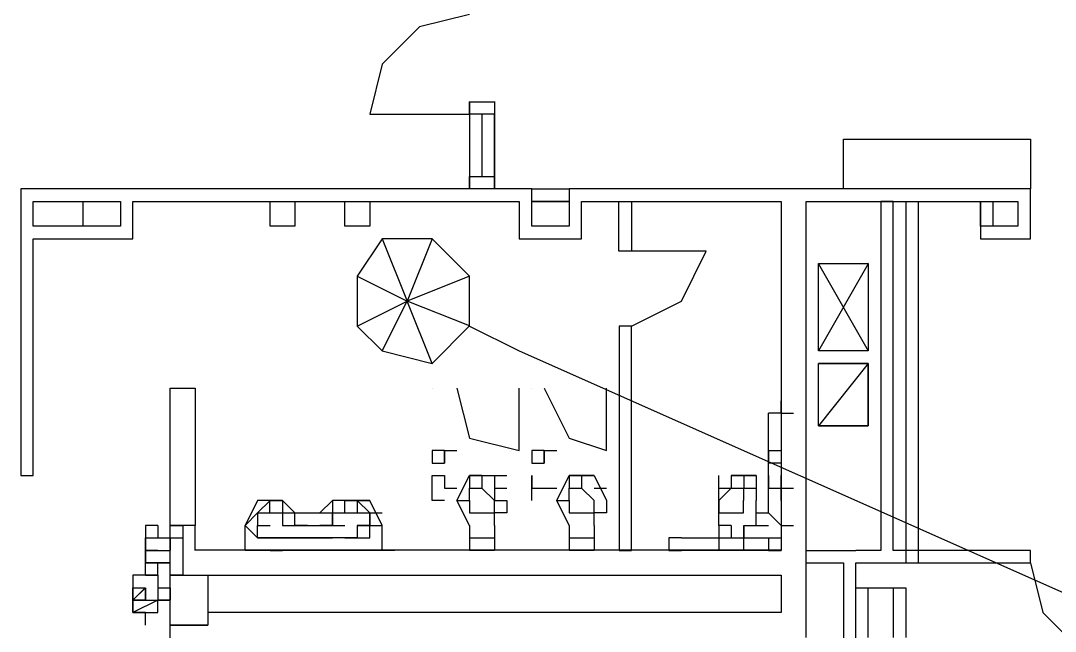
# Model space of a CAD drawing. Extents: x 0 to 66.8, y 0 to 60.3.
# Drawn here: x 26 to 31.27, y 39.78 to 42.89 of the extents above; entities that cross this region are included whole.
import ezdxf

# ---------------------------------------------------------------- set-up
doc = ezdxf.new("R2010")
doc.units = 0

msp = doc.modelspace()

# ---------------------------------------------------------------- linework, layer by layer
at = {"layer": 'Layer 1'}
for p, q in [((28.289426, 42.926157), (28.035426, 42.862657)), ((28.035426, 42.862657), (27.844927, 42.672157)), ((27.844927, 42.672157), (27.781427, 42.418158)), ((28.289426, 42.418158), (28.289426, 42.481658)), ((28.289426, 42.481658), (28.416426, 42.481658)), ((28.289558, 42.481737), (28.289558, 42.036973)), ((28.416426, 42.481658), (28.416426, 42.418158)), ((28.416558, 42.481737), (28.416558, 42.036973)), ((27.781427, 42.418158), (28.289426, 42.418158)), ((28.416426, 42.418158), (28.289426, 42.418158)), ((28.416558, 42.418078), (28.289558, 42.418078)), ((28.289558, 42.418078), (28.289558, 42.037079)), ((28.353005, 42.418184), (28.353005, 42.100685)), ((28.416558, 42.037079), (28.416558, 42.418078)), ((30.194477, 42.037079), (30.194477, 42.291079)), ((30.194477, 42.291079), (31.146975, 42.291079)), ((31.146975, 42.291079), (31.146975, 42.037079)), ((28.28932, 42.100605), (28.41632, 42.100605)), ((28.28932, 42.037105), (28.28932, 42.100605)), ((28.41632, 42.100605), (28.41632, 42.037105)), ((26.575193, 42.037158), (26.003429, 42.037158)), ((26.003535, 42.037079), (26.003535, 41.783079)), ((28.289426, 42.037079), (26.575193, 42.037079)), ((28.41632, 42.037105), (28.28932, 42.037105)), ((28.606926, 42.037079), (28.416426, 42.037079)), ((28.607058, 41.846659), (28.607058, 42.037158)), ((28.607084, 42.037105), (28.797584, 42.037105)), ((28.607084, 41.97387), (28.607084, 42.037105)), ((28.797425, 42.037158), (28.797425, 41.846659)), ((29.876977, 42.037), (28.797478, 42.037)), ((28.797584, 42.037105), (28.797584, 41.97387)), ((30.892896, 42.037079), (29.876898, 42.037079)), ((31.146896, 42.037), (30.892896, 42.037)), ((31.146896, 41.783), (31.146896, 42.037)), ((26.06677, 41.846579), (26.06677, 41.973844)), ((26.066929, 41.973658), (26.511428, 41.973658)), ((26.321087, 41.973605), (26.511587, 41.973605)), ((26.321087, 41.846606), (26.321087, 41.973605)), ((26.511428, 41.973658), (26.511428, 41.846659)), ((26.511587, 41.973605), (26.511587, 41.846606)), ((26.57506, 41.783079), (26.57506, 41.973844)), ((26.57506, 41.973844), (28.289294, 41.973844)), ((27.27348, 41.846659), (27.27348, 41.973658)), ((27.27348, 41.973658), (27.400215, 41.973658)), ((27.400348, 41.973764), (27.400348, 41.846764)), ((27.654321, 41.846659), (27.654321, 41.973658)), ((27.654321, 41.973658), (27.781321, 41.973658)), ((27.781453, 41.973764), (27.781453, 41.846764)), ((28.289426, 41.973844), (28.543426, 41.973844)), ((28.543558, 41.973658), (28.543558, 41.783159)), ((28.797584, 41.97387), (28.607084, 41.97387)), ((28.607084, 41.973605), (28.797584, 41.973605)), ((28.607084, 41.846606), (28.607084, 41.973605)), ((28.797584, 41.973605), (28.797584, 41.846606)), ((28.860925, 41.783159), (28.860925, 41.973658)), ((28.860978, 41.973764), (29.876977, 41.973764)), ((29.051319, 41.97387), (29.114819, 41.97387)), ((29.051319, 41.71987), (29.051319, 41.97387)), ((29.114819, 41.97387), (29.114819, 41.71987)), ((29.877056, 41.973817), (29.877056, 40.195555)), ((30.004056, 40.195555), (30.004056, 41.973817)), ((30.004056, 41.973764), (30.89279, 41.973764)), ((30.448476, 41.973764), (30.384976, 41.973764)), ((30.384976, 41.973764), (30.384976, 40.195502)), ((30.448476, 40.195581), (30.448476, 41.973844)), ((30.512108, 41.973764), (30.512108, 40.132267)), ((30.575344, 41.973764), (30.575344, 40.132267)), ((30.892896, 41.973764), (31.083661, 41.973764)), ((30.892896, 41.846659), (30.892896, 41.973658)), ((30.892896, 41.973658), (30.892896, 41.783159)), ((30.956581, 41.973605), (31.083581, 41.973605)), ((30.956581, 41.846606), (30.956581, 41.973605)), ((31.083581, 41.973605), (31.083581, 41.846606)), ((31.083661, 41.973764), (31.083661, 41.846764)), ((26.511428, 41.846659), (26.066929, 41.846659)), ((26.511587, 41.846606), (26.321087, 41.846606)), ((27.400348, 41.846659), (27.273613, 41.846659)), ((27.781453, 41.846659), (27.654453, 41.846659)), ((28.797425, 41.846659), (28.606926, 41.846659)), ((28.797584, 41.846606), (28.607084, 41.846606)), ((31.083661, 41.846764), (30.892896, 41.846764)), ((31.083581, 41.846606), (30.956581, 41.846606)), ((26.003535, 41.783079), (26.003535, 40.576581)), ((26.06677, 40.576713), (26.06677, 41.783212)), ((26.066929, 41.783159), (26.575193, 41.783159)), ((27.845006, 41.783079), (27.718006, 41.592579)), ((28.099006, 41.783079), (27.845006, 41.783079)), ((27.845006, 41.783079), (27.972006, 41.465844)), ((28.098926, 41.783159), (27.971926, 41.465924)), ((28.289426, 41.592659), (28.098926, 41.783159)), ((28.543426, 41.783159), (28.860925, 41.783159)), ((30.892896, 41.783), (31.146896, 41.783)), ((29.114819, 41.71987), (29.051319, 41.71987)), ((29.495951, 41.719659), (29.114951, 41.719659)), ((29.368951, 41.465659), (29.495951, 41.719659)), ((30.067318, 41.65637), (30.321318, 41.65637)), ((30.067318, 41.211606), (30.067318, 41.65637)), ((30.067318, 41.211606), (30.067318, 41.65637)), ((30.067318, 41.65637), (30.321318, 41.65637)), ((30.321318, 41.65637), (30.067318, 41.656106)), ((30.067318, 41.656106), (30.321318, 41.211606)), ((30.321344, 41.656212), (30.067344, 41.211448)), ((30.321371, 41.656212), (30.067371, 41.211448)), ((30.067371, 41.656212), (30.321371, 41.211448)), ((30.321318, 41.65637), (30.321318, 41.211606)), ((27.7179, 41.592659), (27.7179, 41.338659)), ((27.718006, 41.592579), (27.971741, 41.465844)), ((28.289426, 41.592659), (27.971926, 41.465659)), ((28.289426, 41.338659), (28.289426, 41.592659)), ((27.7179, 41.338659), (27.9719, 41.465924)), ((27.8449, 41.211659), (27.9719, 41.465659)), ((28.099006, 41.148318), (27.971741, 41.465818)), ((28.289505, 41.338739), (27.972006, 41.465738)), ((29.114951, 41.338659), (29.368951, 41.465659)), ((27.7179, 41.338659), (27.8449, 41.211659)), ((28.099006, 41.148239), (28.289505, 41.338739)), ((28.289426, 41.338659), (28.543426, 41.211659)), ((29.114951, 41.338659), (29.051452, 41.338659)), ((29.051452, 41.338659), (29.051452, 41.02116)), ((29.114951, 41.021107), (29.114951, 41.338606)), ((27.845006, 41.211553), (28.099006, 41.148318)), ((28.543426, 41.211659), (31.972421, 39.687661)), ((30.321318, 41.211606), (30.067318, 41.211606)), ((30.321318, 41.211606), (30.067318, 41.211606)), ((30.321318, 41.211606), (30.321318, 41.211606)), ((30.067318, 41.148106), (30.321318, 41.148371)), ((30.321318, 41.148371), (30.067318, 40.830607)), ((30.067318, 41.148106), (30.321318, 41.148106)), ((30.067318, 40.830607), (30.067318, 41.148106)), ((30.321318, 41.148106), (30.067318, 41.148106)), ((30.321371, 41.148212), (30.067371, 40.830713)), ((30.321318, 41.148106), (30.321318, 40.830607)), ((30.321318, 40.830607), (30.321318, 41.148106)), ((26.765587, 41.021107), (26.892322, 41.021107)), ((26.765587, 40.322608), (26.765587, 41.021107)), ((26.892322, 41.021107), (26.892322, 40.322608)), ((28.099006, 41.021107), (28.099006, 41.021107)), ((28.099006, 41.021107), (28.099006, 41.021107)), ((28.225873, 41.021107), (28.225873, 41.021107)), ((28.225873, 41.021107), (28.225873, 41.021107)), ((28.225873, 41.021107), (28.289373, 40.767107)), ((28.543373, 40.703607), (28.543373, 41.021107)), ((28.606979, 41.021107), (28.606979, 41.021107)), ((28.606979, 41.021107), (28.606979, 41.021107)), ((28.606979, 41.021107), (28.606979, 41.021107)), ((28.606979, 41.021107), (28.606979, 41.021107)), ((28.670558, 41.021107), (28.670558, 41.021107)), ((28.670558, 41.021107), (28.670558, 41.021107)), ((28.670558, 41.021107), (28.797293, 40.767107)), ((28.987793, 40.703607), (28.987793, 41.021107)), ((29.051399, 41.021107), (29.051399, 41.021107)), ((29.051399, 41.021107), (29.051399, 41.021107)), ((29.051399, 41.021107), (29.051399, 40.195608)), ((29.114899, 40.195608), (29.114899, 41.021107)), ((29.876924, 40.957554), (29.876924, 40.322819)), ((29.876924, 40.894239), (29.876924, 40.957474)), ((29.876924, 40.894239), (29.813424, 40.894239)), ((29.813424, 40.386213), (29.813424, 40.894213)), ((29.876924, 40.894239), (29.940424, 40.894239)), ((30.321318, 40.830607), (30.067318, 40.830607)), ((30.067318, 40.830607), (30.321318, 40.830607)), ((30.067318, 40.830607), (30.067318, 40.830607)), ((28.289373, 40.767107), (28.543373, 40.703607)), ((28.797293, 40.767107), (28.987793, 40.703607)), ((28.099006, 40.703554), (28.099006, 40.640319)), ((28.162558, 40.703554), (28.099059, 40.703554)), ((28.162558, 40.703554), (28.162558, 40.640319)), ((28.162558, 40.640319), (28.162558, 40.703554)), ((28.162558, 40.703554), (28.225794, 40.703554)), ((28.606979, 40.703554), (28.606979, 40.640319)), ((28.670558, 40.703554), (28.607058, 40.703554)), ((28.670558, 40.703554), (28.670558, 40.640319)), ((28.670558, 40.640319), (28.670558, 40.703554)), ((28.670558, 40.703554), (28.733793, 40.703554)), ((29.813371, 40.703554), (29.813371, 40.640319)), ((29.813371, 40.640319), (29.813371, 40.703554)), ((29.813371, 40.703554), (29.876871, 40.703554)), ((29.813371, 40.703554), (29.876871, 40.703554)), ((29.876924, 40.703554), (29.876924, 40.640319)), ((28.099006, 40.640266), (28.162506, 40.640266)), ((28.606979, 40.640266), (28.670478, 40.640266)), ((29.876924, 40.640266), (29.813424, 40.640266)), ((26.003535, 40.576713), (26.06677, 40.576713)), ((28.099059, 40.449581), (28.099059, 40.576581)), ((28.099059, 40.576581), (28.162558, 40.576581)), ((28.162558, 40.576581), (28.162558, 40.513081)), ((28.225873, 40.449581), (28.289373, 40.576581)), ((28.225873, 40.449581), (28.289373, 40.576581)), ((28.289426, 40.576713), (28.289426, 40.513213)), ((28.289426, 40.576713), (28.289426, 40.513213)), ((28.289426, 40.576581), (28.352926, 40.576581)), ((28.289426, 40.576581), (28.352926, 40.576581)), ((28.353005, 40.576713), (28.289505, 40.576713)), ((28.353005, 40.576713), (28.289505, 40.576713)), ((28.353005, 40.576713), (28.289505, 40.576713)), ((28.353005, 40.576713), (28.289505, 40.576713)), ((28.352926, 40.576581), (28.416426, 40.576581)), ((28.352926, 40.576581), (28.416426, 40.576581)), ((28.353005, 40.576713), (28.353005, 40.513213)), ((28.353005, 40.576713), (28.416505, 40.576713)), ((28.353005, 40.576713), (28.416505, 40.576713)), ((28.353005, 40.576713), (28.353005, 40.513213)), ((28.353005, 40.576713), (28.416505, 40.576713)), ((28.353005, 40.576713), (28.416505, 40.576713)), ((28.353058, 40.576634), (28.416558, 40.576634)), ((28.353058, 40.576634), (28.416558, 40.576634)), ((28.416558, 40.576713), (28.479793, 40.576713)), ((28.416558, 40.576713), (28.416558, 40.449713)), ((28.416558, 40.576713), (28.479793, 40.576713)), ((28.416558, 40.576713), (28.416558, 40.449713)), ((28.606979, 40.449581), (28.606979, 40.576581)), ((28.606979, 40.576581), (28.606979, 40.513081)), ((28.733846, 40.449581), (28.797346, 40.576581)), ((28.733846, 40.449581), (28.797346, 40.576581)), ((28.797425, 40.576713), (28.797425, 40.513213)), ((28.797425, 40.576713), (28.797425, 40.513213)), ((28.797425, 40.576581), (28.860925, 40.576581)), ((28.797425, 40.576581), (28.860925, 40.576581)), ((28.860978, 40.576713), (28.797478, 40.576713)), ((28.860978, 40.576713), (28.797478, 40.576713)), ((28.860978, 40.576713), (28.797478, 40.576713)), ((28.860978, 40.576713), (28.797478, 40.576713)), ((28.860925, 40.576581), (28.924425, 40.576581)), ((28.860925, 40.576581), (28.924425, 40.576581)), ((28.860978, 40.576713), (28.860978, 40.513213)), ((28.860978, 40.576713), (28.924478, 40.576713)), ((28.860978, 40.576713), (28.860978, 40.513213)), ((28.860978, 40.576713), (28.924478, 40.576713)), ((28.924531, 40.576713), (28.861031, 40.576713)), ((28.924531, 40.576713), (28.861031, 40.576713)), ((28.861031, 40.576634), (28.924531, 40.576634)), ((28.861031, 40.576634), (28.924531, 40.576634)), ((28.924531, 40.576713), (28.987766, 40.449713)), ((28.924531, 40.576713), (28.987766, 40.449713)), ((29.559372, 40.449581), (29.559372, 40.576581)), ((29.559372, 40.449581), (29.559372, 40.576581)), ((29.622871, 40.576581), (29.686371, 40.576581)), ((29.622871, 40.576581), (29.686371, 40.576581)), ((29.622871, 40.576581), (29.686371, 40.576581)), ((29.622871, 40.576581), (29.686371, 40.576581)), ((29.622951, 40.576713), (29.686451, 40.576713)), ((29.622951, 40.576713), (29.622951, 40.513213)), ((29.622951, 40.576713), (29.686451, 40.576713)), ((29.622951, 40.576713), (29.622951, 40.513213)), ((29.686504, 40.576713), (29.623004, 40.576713)), ((29.686504, 40.576713), (29.623004, 40.576713)), ((29.686504, 40.576713), (29.623004, 40.576713)), ((29.686504, 40.576713), (29.623004, 40.576713)), ((29.686371, 40.576581), (29.750136, 40.576581)), ((29.686371, 40.576581), (29.750136, 40.576581)), ((29.686504, 40.576713), (29.750004, 40.576713)), ((29.686504, 40.576713), (29.686504, 40.513213)), ((29.686504, 40.576713), (29.750004, 40.576713)), ((29.686504, 40.576713), (29.750004, 40.576713)), ((29.686504, 40.576713), (29.750004, 40.576713)), ((29.686504, 40.576713), (29.686504, 40.513213)), ((29.686504, 40.576713), (29.750004, 40.576713)), ((29.686504, 40.576713), (29.750004, 40.576713)), ((29.686504, 40.576634), (29.750004, 40.576634)), ((29.686504, 40.576634), (29.750004, 40.576634)), ((29.750056, 40.576713), (29.686557, 40.576713)), ((29.750056, 40.576713), (29.686557, 40.576713)), ((29.750056, 40.576713), (29.750056, 40.449713)), ((29.750056, 40.576713), (29.750056, 40.449713)), ((29.813371, 40.576713), (29.813371, 40.513213)), ((29.876924, 40.449581), (29.876924, 40.576581)), ((28.162558, 40.513134), (28.225794, 40.513134)), ((28.289426, 40.513134), (28.352926, 40.513134)), ((28.289426, 40.513134), (28.352926, 40.513134)), ((28.289426, 40.513081), (28.352926, 40.513081)), ((28.289426, 40.449581), (28.289426, 40.513081)), ((28.289426, 40.513081), (28.352926, 40.513081)), ((28.289426, 40.449581), (28.289426, 40.513081)), ((28.416558, 40.449634), (28.353058, 40.513134)), ((28.416558, 40.449634), (28.353058, 40.513134)), ((28.416558, 40.513134), (28.479793, 40.513134)), ((28.416558, 40.513134), (28.479793, 40.513134)), ((28.606979, 40.513134), (28.670478, 40.513134)), ((28.670558, 40.513134), (28.733793, 40.513134)), ((28.797425, 40.513134), (28.860925, 40.513134)), ((28.797425, 40.513134), (28.860925, 40.513134)), ((28.797425, 40.513081), (28.860925, 40.513081)), ((28.797425, 40.449581), (28.797425, 40.513081)), ((28.797425, 40.513081), (28.860925, 40.513081)), ((28.797425, 40.449581), (28.797425, 40.513081)), ((28.924531, 40.449634), (28.861031, 40.513134)), ((28.924531, 40.449634), (28.861031, 40.513134)), ((28.924531, 40.513134), (28.987766, 40.513134)), ((28.924531, 40.513134), (28.987766, 40.513134)), ((29.559372, 40.513081), (29.622871, 40.513081)), ((29.559372, 40.513081), (29.622871, 40.513081)), ((29.622951, 40.513134), (29.559451, 40.449634)), ((29.622951, 40.513134), (29.559451, 40.449634)), ((29.622951, 40.513134), (29.686451, 40.513134)), ((29.622951, 40.513134), (29.686451, 40.513134)), ((29.686504, 40.449634), (29.686504, 40.513134)), ((29.686504, 40.513134), (29.750004, 40.513134)), ((29.686504, 40.449634), (29.686504, 40.513134)), ((29.686504, 40.513134), (29.750004, 40.513134)), ((29.813371, 40.513134), (29.876871, 40.513134)), ((29.876924, 40.513134), (29.940424, 40.513134)), ((27.209848, 40.449502), (27.146348, 40.322766)), ((27.337112, 40.449502), (27.209848, 40.449502)), ((27.273613, 40.449502), (27.209848, 40.386266)), ((27.273401, 40.44966), (27.337165, 40.44966)), ((27.273401, 40.44966), (27.337165, 40.44966)), ((27.273401, 40.44966), (27.337165, 40.44966)), ((27.273401, 40.38616), (27.273401, 40.44966)), ((27.273401, 40.44966), (27.337165, 40.44966)), ((27.27348, 40.44966), (27.33698, 40.44966)), ((27.337112, 40.449502), (27.273613, 40.449502)), ((27.400348, 40.386266), (27.337112, 40.449502)), ((27.400348, 40.386266), (27.337112, 40.449502)), ((27.337112, 40.449449), (27.337112, 40.386213)), ((27.591006, 40.449449), (27.527506, 40.386213)), ((27.781506, 40.449449), (27.591006, 40.449449)), ((27.717821, 40.44966), (27.591086, 40.44966)), ((27.591086, 40.44966), (27.591086, 40.38616)), ((27.654347, 40.386213), (27.654347, 40.449449)), ((27.6544, 40.44966), (27.7179, 40.44966)), ((27.6544, 40.44966), (27.7179, 40.44966)), ((27.6544, 40.44966), (27.7179, 40.44966)), ((27.781321, 40.38616), (27.717821, 40.44966)), ((27.7179, 40.44966), (27.7179, 40.38616)), ((27.7179, 40.44966), (27.7814, 40.44966)), ((27.71798, 40.44966), (27.78148, 40.44966)), ((27.845006, 40.322713), (27.781506, 40.449449)), ((28.162558, 40.449581), (28.099059, 40.449581)), ((28.225873, 40.449581), (28.289373, 40.449581)), ((28.225873, 40.449581), (28.289373, 40.449581)), ((28.289426, 40.322713), (28.225926, 40.449449)), ((28.289426, 40.322713), (28.225926, 40.449449)), ((28.289426, 40.449581), (28.289426, 40.386346)), ((28.289426, 40.449581), (28.289426, 40.386346)), ((28.416426, 40.386266), (28.416426, 40.449502)), ((28.416426, 40.386266), (28.416426, 40.449502)), ((28.416558, 40.449713), (28.479793, 40.449713)), ((28.416558, 40.449713), (28.479793, 40.449713)), ((28.479873, 40.449581), (28.479873, 40.386346)), ((28.479873, 40.449581), (28.479873, 40.386346)), ((28.733846, 40.449581), (28.797346, 40.449581)), ((28.733846, 40.449581), (28.797346, 40.449581)), ((28.797425, 40.322713), (28.733925, 40.449449)), ((28.797425, 40.322713), (28.733925, 40.449449)), ((28.797425, 40.449581), (28.797425, 40.386346)), ((28.797425, 40.449581), (28.797425, 40.386346)), ((28.924425, 40.386266), (28.924425, 40.449502)), ((28.924425, 40.386266), (28.924425, 40.449502)), ((28.987846, 40.449581), (28.987846, 40.386346)), ((28.987846, 40.449581), (28.987846, 40.386346)), ((29.559372, 40.449581), (29.559372, 40.386346)), ((29.559372, 40.449581), (29.559372, 40.386346)), ((29.559372, 40.322713), (29.559372, 40.449449)), ((29.559372, 40.322713), (29.559372, 40.449449)), ((29.686371, 40.386266), (29.686371, 40.449502)), ((29.686371, 40.386266), (29.686371, 40.449502)), ((29.750056, 40.322713), (29.750056, 40.449449)), ((29.750056, 40.322713), (29.750056, 40.449449)), ((27.209848, 40.386266), (27.146348, 40.322766)), ((27.209848, 40.386213), (27.273613, 40.386213)), ((27.209901, 40.38616), (27.273401, 40.38616)), ((27.209901, 40.38616), (27.273401, 40.38616)), ((27.209901, 40.38616), (27.273401, 40.38616)), ((27.209901, 40.38616), (27.273401, 40.38616)), ((27.209927, 40.386266), (27.209927, 40.322766)), ((27.20998, 40.38616), (27.27348, 40.38616)), ((27.20998, 40.38616), (27.27348, 40.38616)), ((27.273401, 40.38616), (27.337165, 40.38616)), ((27.273613, 40.386213), (27.337112, 40.386213)), ((27.33698, 40.38616), (27.400215, 40.38616)), ((27.337112, 40.386213), (27.400348, 40.386213)), ((27.337165, 40.38616), (27.400401, 40.38616)), ((27.337165, 40.38616), (27.400401, 40.38616)), ((27.337165, 40.38616), (27.400401, 40.38616)), ((27.337165, 40.38616), (27.400401, 40.38616)), ((27.337165, 40.38616), (27.337165, 40.32266)), ((27.337165, 40.38616), (27.400401, 40.38616)), ((27.337165, 40.38616), (27.400401, 40.38616)), ((27.337165, 40.38616), (27.400401, 40.38616)), ((27.400215, 40.38616), (27.46398, 40.38616)), ((27.400348, 40.386213), (27.463848, 40.386213)), ((27.400348, 40.386213), (27.463848, 40.386213)), ((27.400401, 40.32266), (27.400401, 40.38616)), ((27.400401, 40.38616), (27.463901, 40.38616)), ((27.400401, 40.38616), (27.463901, 40.38616)), ((27.400401, 40.38616), (27.463901, 40.38616)), ((27.400401, 40.38616), (27.463901, 40.38616)), ((27.400401, 40.38616), (27.463901, 40.38616)), ((27.400401, 40.38616), (27.527401, 40.38616)), ((27.527348, 40.386213), (27.591112, 40.386213)), ((27.527401, 40.38616), (27.591165, 40.38616)), ((27.527401, 40.38616), (27.591165, 40.38616)), ((27.527401, 40.38616), (27.591165, 40.38616)), ((27.5909, 40.38616), (27.6544, 40.38616)), ((27.591112, 40.386213), (27.654347, 40.386213)), ((27.591112, 40.386213), (27.591112, 40.322713)), ((27.591112, 40.386213), (27.654347, 40.386213)), ((27.591165, 40.38616), (27.6544, 40.38616)), ((27.591165, 40.38616), (27.6544, 40.38616)), ((27.591165, 40.38616), (27.6544, 40.38616)), ((27.591165, 40.32266), (27.591165, 40.38616)), ((27.591165, 40.38616), (27.6544, 40.38616)), ((27.591165, 40.38616), (27.6544, 40.38616)), ((27.591165, 40.38616), (27.6544, 40.38616)), ((27.654215, 40.38616), (27.71798, 40.38616)), ((27.6544, 40.38616), (27.7179, 40.38616)), ((27.6544, 40.38616), (27.7179, 40.38616)), ((27.6544, 40.38616), (27.7179, 40.38616)), ((27.717847, 40.386213), (27.781347, 40.386213)), ((27.7179, 40.38616), (27.7814, 40.38616)), ((27.7179, 40.38616), (27.7814, 40.38616)), ((27.7179, 40.38616), (27.7814, 40.38616)), ((27.7179, 40.38616), (27.7814, 40.38616)), ((27.71798, 40.38616), (27.78148, 40.38616)), ((27.781321, 40.259161), (27.781321, 40.38616)), ((27.781347, 40.386213), (27.845112, 40.386213)), ((27.7814, 40.38616), (27.8449, 40.38616)), ((27.7814, 40.38616), (27.8449, 40.38616)), ((27.7814, 40.38616), (27.7814, 40.32266)), ((27.7814, 40.38616), (27.8449, 40.38616)), ((28.289426, 40.386266), (28.416426, 40.386266)), ((28.289426, 40.386266), (28.416426, 40.386266)), ((28.416558, 40.322713), (28.416558, 40.386213)), ((28.416558, 40.322713), (28.416558, 40.386213)), ((28.479873, 40.386266), (28.416638, 40.386266)), ((28.479873, 40.386266), (28.416638, 40.386266)), ((28.797425, 40.386266), (28.924425, 40.386266)), ((28.797425, 40.386266), (28.924425, 40.386266)), ((28.924531, 40.322713), (28.924531, 40.386213)), ((28.924531, 40.322713), (28.924531, 40.386213)), ((28.987846, 40.386266), (28.92461, 40.386266)), ((28.987846, 40.386266), (28.92461, 40.386266)), ((29.559372, 40.386266), (29.686371, 40.386266)), ((29.559372, 40.386266), (29.686371, 40.386266)), ((29.750056, 40.386266), (29.813292, 40.386266)), ((29.750056, 40.386266), (29.813292, 40.386266)), ((29.876924, 40.322819), (29.813424, 40.386319)), ((29.876924, 40.38624), (29.876924, 40.32274)), ((26.701928, 40.322713), (26.638428, 40.322713)), ((26.638428, 40.322713), (26.638428, 40.195714)), ((26.701928, 40.322713), (26.638428, 40.322713)), ((26.638428, 40.322713), (26.638428, 40.195714)), ((26.701928, 40.322713), (26.638428, 40.322713)), ((26.638428, 40.322713), (26.638428, 40.195714)), ((26.701928, 40.322713), (26.701928, 40.259213)), ((26.701928, 40.322713), (26.701928, 40.259213)), ((26.701928, 40.322713), (26.701928, 40.259213)), ((26.765507, 40.322713), (26.765507, 40.322713)), ((26.765507, 40.322713), (26.765507, 40.322713)), ((26.892322, 40.322608), (26.765587, 40.322608)), ((26.765587, 40.322608), (26.829087, 40.322608)), ((26.765587, 40.068608), (26.765587, 40.322608)), ((26.829087, 40.322608), (26.829087, 40.068608)), ((26.892375, 40.322713), (26.82914, 40.322713)), ((26.82914, 40.322713), (26.82914, 40.068714)), ((26.892375, 40.195581), (26.892375, 40.322581)), ((27.146348, 40.322766), (27.209848, 40.259266)), ((27.146401, 40.195661), (27.146401, 40.32266)), ((27.209848, 40.322713), (27.273613, 40.322713)), ((27.209901, 40.32266), (27.273401, 40.32266)), ((27.209901, 40.32266), (27.273401, 40.32266)), ((27.209901, 40.32266), (27.273401, 40.32266)), ((27.209901, 40.32266), (27.273401, 40.32266)), ((27.209901, 40.259161), (27.209901, 40.32266)), ((27.209901, 40.32266), (27.273401, 40.32266)), ((27.209901, 40.32266), (27.273401, 40.32266)), ((27.337165, 40.32266), (27.400401, 40.32266)), ((27.400348, 40.322713), (27.463848, 40.322713)), ((27.400348, 40.322713), (27.527348, 40.322713)), ((27.400348, 40.322713), (27.463848, 40.322713)), ((27.400348, 40.322713), (27.463848, 40.322713)), ((27.400348, 40.322713), (27.463848, 40.322713)), ((27.400348, 40.322713), (27.463848, 40.322713)), ((27.463901, 40.322713), (27.400401, 40.322713)), ((27.400401, 40.32266), (27.463901, 40.32266)), ((27.400401, 40.32266), (27.463901, 40.32266)), ((27.400401, 40.32266), (27.463901, 40.32266)), ((27.400401, 40.32266), (27.463901, 40.32266)), ((27.463901, 40.32266), (27.527401, 40.32266)), ((27.527348, 40.322713), (27.591112, 40.322713)), ((27.527348, 40.322713), (27.591112, 40.322713)), ((27.591165, 40.32266), (27.527401, 40.32266)), ((27.527401, 40.32266), (27.591165, 40.32266)), ((27.527401, 40.32266), (27.591165, 40.32266)), ((27.527401, 40.32266), (27.591165, 40.32266)), ((27.591112, 40.322713), (27.654347, 40.322713)), ((27.591112, 40.322713), (27.654347, 40.322713)), ((27.591165, 40.32266), (27.6544, 40.32266)), ((27.591165, 40.32266), (27.6544, 40.32266)), ((27.591165, 40.32266), (27.6544, 40.32266)), ((27.591165, 40.32266), (27.6544, 40.32266)), ((27.591165, 40.32266), (27.6544, 40.32266)), ((27.591165, 40.32266), (27.6544, 40.32266)), ((27.7814, 40.32266), (27.7179, 40.32266)), ((27.7179, 40.32266), (27.7814, 40.32266)), ((27.7179, 40.32266), (27.7179, 40.259161)), ((27.781347, 40.322713), (27.845112, 40.322713)), ((27.7814, 40.32266), (27.8449, 40.32266)), ((27.7814, 40.32266), (27.8449, 40.32266)), ((27.7814, 40.32266), (27.8449, 40.32266)), ((27.78148, 40.32266), (27.84498, 40.32266)), ((27.8449, 40.195661), (27.8449, 40.32266)), ((28.289426, 40.322713), (28.289426, 40.259213)), ((28.289426, 40.322713), (28.289426, 40.195714)), ((28.289426, 40.322713), (28.289426, 40.259213)), ((28.289426, 40.322713), (28.289426, 40.195714)), ((28.416558, 40.322713), (28.416558, 40.195714)), ((28.416558, 40.322713), (28.416558, 40.259213)), ((28.416558, 40.322713), (28.416558, 40.195714)), ((28.416558, 40.322713), (28.416558, 40.259213)), ((28.797425, 40.322713), (28.797425, 40.259213)), ((28.797425, 40.322713), (28.797425, 40.195714)), ((28.797425, 40.322713), (28.797425, 40.259213)), ((28.797425, 40.322713), (28.797425, 40.195714)), ((28.924531, 40.322713), (28.924531, 40.195714)), ((28.924531, 40.322713), (28.924531, 40.259213)), ((28.924531, 40.322713), (28.924531, 40.195714)), ((28.924531, 40.322713), (28.924531, 40.259213)), ((29.622951, 40.322713), (29.559451, 40.322713)), ((29.559451, 40.322713), (29.559451, 40.195714)), ((29.622951, 40.322713), (29.559451, 40.322713)), ((29.559451, 40.322713), (29.559451, 40.195714)), ((29.622951, 40.322713), (29.622951, 40.259213)), ((29.622951, 40.322713), (29.622951, 40.259213)), ((29.686504, 40.322713), (29.750004, 40.322713)), ((29.686504, 40.322713), (29.750004, 40.322713)), ((29.686504, 40.322713), (29.750004, 40.322713)), ((29.686504, 40.322713), (29.750004, 40.322713)), ((29.686504, 40.322713), (29.750004, 40.322713)), ((29.686504, 40.322713), (29.750004, 40.322713)), ((29.686504, 40.195581), (29.686504, 40.322581)), ((29.686504, 40.322581), (29.686504, 40.259081)), ((29.686504, 40.195581), (29.686504, 40.322581)), ((29.686504, 40.322581), (29.686504, 40.259081)), ((29.750004, 40.322713), (29.813239, 40.322713)), ((29.750004, 40.322713), (29.813239, 40.322713)), ((29.876924, 40.322713), (29.940424, 40.322713)), ((26.638375, 40.259161), (26.638375, 40.132425)), ((26.638375, 40.259161), (26.701875, 40.259161)), ((26.638375, 40.259161), (26.701875, 40.259161)), ((26.638375, 40.259161), (26.638375, 40.132425)), ((26.638375, 40.132293), (26.638375, 40.259028)), ((26.638507, 40.132293), (26.638507, 40.259028)), ((26.638507, 40.132293), (26.638507, 40.259028)), ((26.638507, 40.132293), (26.638507, 40.259028)), ((26.701928, 40.259213), (26.765428, 40.259213)), ((26.701928, 40.259213), (26.765428, 40.259213)), ((26.701928, 40.259213), (26.765428, 40.259213)), ((26.765428, 40.259213), (26.765428, 40.195714)), ((26.765428, 40.259213), (26.765428, 40.195714)), ((26.765428, 40.259213), (26.765428, 40.195714)), ((26.765428, 40.195714), (26.765428, 40.259213)), ((26.765507, 40.259161), (26.829007, 40.259161)), ((27.209848, 40.259266), (27.273613, 40.259266)), ((27.209901, 40.259161), (27.273401, 40.259161)), ((27.273401, 40.259161), (27.209901, 40.259161)), ((27.273401, 40.259161), (27.337165, 40.259161)), ((27.273401, 40.259161), (27.337165, 40.259161)), ((27.273401, 40.259161), (27.337165, 40.259161)), ((27.654321, 40.259161), (27.273586, 40.259161)), ((27.273586, 40.259161), (27.463821, 40.259161)), ((27.273613, 40.259213), (27.337112, 40.259213)), ((27.273613, 40.259213), (27.337112, 40.259213)), ((27.463848, 40.259213), (27.527348, 40.259213)), ((27.463848, 40.259213), (27.527348, 40.259213)), ((27.463848, 40.259213), (27.527348, 40.259213)), ((27.527348, 40.259213), (27.463848, 40.259213)), ((27.463848, 40.259213), (27.527348, 40.259213)), ((27.463901, 40.259161), (27.527401, 40.259161)), ((27.463901, 40.259161), (27.527401, 40.259161)), ((27.463901, 40.259161), (27.527401, 40.259161)), ((27.463901, 40.259161), (27.527401, 40.259161)), ((27.463901, 40.259161), (27.527401, 40.259161)), ((27.463901, 40.259161), (27.527401, 40.259161)), ((27.463901, 40.259161), (27.527401, 40.259161)), ((27.463901, 40.259161), (27.527401, 40.259161)), ((27.463901, 40.259161), (27.527401, 40.259161)), ((27.463901, 40.259161), (27.527401, 40.259161)), ((27.463901, 40.259161), (27.527401, 40.259161)), ((27.463901, 40.259161), (27.527401, 40.259161)), ((27.463901, 40.259161), (27.527401, 40.259161)), ((27.463901, 40.259161), (27.527401, 40.259161)), ((27.463901, 40.259161), (27.527401, 40.259161)), ((27.463901, 40.259161), (27.527401, 40.259161)), ((27.463901, 40.259161), (27.527401, 40.259161)), ((27.463901, 40.259161), (27.527401, 40.259161)), ((27.463901, 40.259161), (27.527401, 40.259161)), ((27.46398, 40.259161), (27.52748, 40.259161)), ((27.46398, 40.259161), (27.52748, 40.259161)), ((27.46398, 40.259161), (27.52748, 40.259161)), ((27.654347, 40.259213), (27.527348, 40.259213)), ((27.527401, 40.259161), (27.591165, 40.259161)), ((27.527401, 40.259161), (27.591165, 40.259161)), ((27.527401, 40.259161), (27.591165, 40.259161)), ((27.527401, 40.259161), (27.591165, 40.259161)), ((27.527401, 40.259161), (27.591165, 40.259161)), ((27.527401, 40.259161), (27.591165, 40.259161)), ((27.527401, 40.259161), (27.591165, 40.259161)), ((27.527401, 40.259161), (27.591165, 40.259161)), ((27.527453, 40.259161), (27.590953, 40.259161)), ((27.654321, 40.259161), (27.781321, 40.259161)), ((27.717847, 40.259213), (27.654347, 40.259213)), ((27.717847, 40.259213), (27.781347, 40.259213)), ((27.717847, 40.259213), (27.781347, 40.259213)), ((27.7179, 40.259161), (27.7814, 40.259161)), ((27.7179, 40.259161), (27.7814, 40.259161)), ((27.7179, 40.259161), (27.7814, 40.259161)), ((27.7179, 40.259161), (27.7814, 40.259161)), ((27.7179, 40.259161), (27.7814, 40.259161)), ((27.7179, 40.259161), (27.7814, 40.259161)), ((27.7179, 40.259161), (27.7814, 40.259161)), ((27.7179, 40.259161), (27.7814, 40.259161)), ((27.7179, 40.259161), (27.7814, 40.259161)), ((28.289558, 40.259134), (28.416558, 40.259134)), ((28.289558, 40.259134), (28.416558, 40.259134)), ((28.797531, 40.259134), (28.924531, 40.259134)), ((28.797531, 40.259134), (28.924531, 40.259134)), ((29.368951, 40.259161), (29.305451, 40.259161)), ((29.305451, 40.259161), (29.305451, 40.195661)), ((29.368951, 40.259161), (29.813451, 40.259161)), ((29.623004, 40.259134), (29.686504, 40.259134)), ((29.623004, 40.259134), (29.686504, 40.259134)), ((29.813371, 40.259161), (29.876871, 40.259161)), ((29.813451, 40.259161), (29.813451, 40.195661)), ((26.638375, 40.195581), (26.701875, 40.195581)), ((26.638375, 40.195581), (26.701875, 40.195581)), ((26.638375, 40.195581), (26.701875, 40.195581)), ((26.638375, 40.195581), (26.701875, 40.195581)), ((26.638375, 40.195581), (26.701875, 40.195581)), ((26.638375, 40.195581), (26.701875, 40.195581)), ((26.638375, 40.195581), (26.701875, 40.195581)), ((26.701928, 40.195581), (26.638428, 40.195581)), ((26.701928, 40.195581), (26.638428, 40.195581)), ((26.638428, 40.068714), (26.638428, 40.195449)), ((26.638428, 40.068714), (26.638428, 40.195449)), ((26.638428, 40.068714), (26.638428, 40.195449)), ((26.701928, 40.195581), (26.701928, 40.195581)), ((26.701928, 40.195581), (26.701928, 40.195581)), ((26.701928, 40.195581), (26.765428, 40.195581)), ((26.701928, 40.195581), (26.765428, 40.195581)), ((26.701928, 40.195581), (26.765428, 40.195581)), ((26.701928, 40.195581), (26.765428, 40.195581)), ((26.701928, 40.195581), (26.765428, 40.195581)), ((26.701928, 40.195581), (26.701928, 40.195581)), ((26.701928, 40.195581), (26.701928, 40.195581)), ((26.701928, 40.195581), (26.701928, 40.195581)), ((26.701928, 40.195581), (26.701928, 40.195581)), ((26.701928, 40.195581), (26.765428, 40.195581)), ((26.701928, 40.195581), (26.765428, 40.195581)), ((26.765428, 40.132214), (26.765428, 40.195449)), ((26.765428, 40.132214), (26.765428, 40.195449)), ((26.765428, 40.132214), (26.765428, 40.195449)), ((26.765507, 40.195581), (26.765507, 40.195581)), ((26.765507, 40.195581), (26.765507, 40.195581)), ((26.765507, 40.195581), (26.765507, 40.195581)), ((26.765507, 40.195581), (26.765507, 40.195581)), ((26.765507, 40.195581), (26.765507, 40.195581)), ((26.765507, 40.195581), (26.765507, 40.195581)), ((29.876924, 40.195661), (26.892428, 40.195661)), ((27.146348, 40.195714), (27.781347, 40.195714)), ((27.146401, 40.195661), (27.209901, 40.195661)), ((27.146401, 40.195661), (27.209901, 40.195661)), ((27.146401, 40.195661), (27.209901, 40.195661)), ((27.146401, 40.195661), (27.209901, 40.195661)), ((27.14648, 40.195661), (27.20998, 40.195661)), ((27.27348, 40.195581), (27.33698, 40.195581)), ((27.463901, 40.195661), (27.527401, 40.195661)), ((27.463901, 40.195661), (27.527401, 40.195661)), ((27.654347, 40.195714), (27.717847, 40.195714)), ((27.7814, 40.195661), (27.8449, 40.195661)), ((27.7814, 40.195661), (27.8449, 40.195661)), ((27.8449, 40.195661), (27.908665, 40.195661)), ((27.8449, 40.195661), (27.908665, 40.195661)), ((27.84498, 40.195661), (27.908479, 40.195661)), ((28.416558, 40.195581), (28.289558, 40.195581)), ((28.416558, 40.195581), (28.289558, 40.195581)), ((28.924531, 40.195581), (28.797531, 40.195581)), ((28.924531, 40.195581), (28.797531, 40.195581)), ((29.051399, 40.195608), (29.114899, 40.195608)), ((29.305398, 40.195581), (29.368898, 40.195581)), ((29.305398, 40.195581), (29.305398, 40.195581)), ((29.305398, 40.195581), (29.305398, 40.195581)), ((29.305425, 40.195475), (29.368925, 40.195475)), ((29.813371, 40.195581), (29.368872, 40.195581)), ((29.686504, 40.195581), (29.559504, 40.195581)), ((29.686504, 40.195581), (29.559504, 40.195581)), ((29.813424, 40.195475), (29.876924, 40.195475)), ((30.004056, 40.132293), (30.004056, 40.195528)), ((30.004056, 40.195528), (30.258056, 40.195528)), ((30.384976, 40.195528), (30.257976, 40.195528)), ((31.14687, 40.195528), (30.44837, 40.195528)), ((31.14687, 40.132293), (31.14687, 40.195528)), ((26.638375, 40.132293), (26.701875, 40.132293)), ((26.638375, 40.132293), (26.701875, 40.132293)), ((26.638375, 40.132293), (26.701875, 40.132293)), ((26.638375, 40.132293), (26.701875, 40.132293)), ((26.638375, 40.132293), (26.701875, 40.132293)), ((26.638375, 40.132293), (26.701875, 40.132293)), ((26.638375, 40.132293), (26.701875, 40.132293)), ((26.765507, 40.132293), (26.638507, 40.132293)), ((26.765507, 40.132293), (26.638507, 40.132293)), ((26.765507, 40.132293), (26.638507, 40.132293)), ((26.765507, 40.132293), (26.638507, 40.132293)), ((26.765507, 40.132293), (26.638507, 40.132293)), ((26.765507, 40.132293), (26.638507, 40.132293)), ((26.701928, 40.068714), (26.701928, 40.132214)), ((26.701928, 40.132214), (26.765428, 40.132214)), ((26.701928, 40.068714), (26.701928, 40.132214)), ((26.701928, 40.132214), (26.765428, 40.132214)), ((26.701928, 40.068714), (26.701928, 40.132214)), ((26.701928, 40.132214), (26.765428, 40.132214)), ((30.004056, 39.751055), (30.004056, 40.132319)), ((30.004056, 40.132293), (30.194556, 40.132293)), ((30.194477, 40.132293), (30.194477, 38.036531)), ((30.257976, 40.132293), (30.448476, 40.132293)), ((30.257976, 38.036531), (30.257976, 40.132293)), ((30.448476, 40.132293), (31.146975, 40.132293)), ((31.14687, 40.132293), (31.210369, 39.878293)), ((26.638375, 40.068714), (26.57514, 40.068714)), ((26.57514, 40.068714), (26.57514, 39.941714)), ((26.638375, 40.068714), (26.57514, 40.068714)), ((26.57514, 40.068714), (26.57514, 39.941714)), ((26.638375, 40.068714), (26.57514, 40.068714)), ((26.57514, 40.068714), (26.57514, 39.941714)), ((26.638375, 40.068714), (26.701875, 40.068714)), ((26.638375, 40.068714), (26.701875, 40.068714)), ((26.638375, 40.068714), (26.701875, 40.068714)), ((26.701928, 40.068714), (26.638428, 40.068714)), ((26.701928, 40.068714), (26.638428, 40.068714)), ((26.701928, 40.068714), (26.638428, 40.068714)), ((26.701875, 40.068714), (26.701875, 39.941714)), ((26.701875, 40.068714), (26.701875, 39.941714)), ((26.701875, 40.068714), (26.701875, 39.941714)), ((26.829087, 40.068608), (26.765587, 40.068608)), ((26.765587, 40.068608), (26.956086, 40.068608)), ((26.765587, 39.814608), (26.765587, 40.068608)), ((26.829192, 40.068661), (29.876924, 40.068661)), ((26.956086, 40.068608), (26.956086, 39.814608)), ((29.877056, 40.06882), (29.877056, 39.87832)), ((26.57506, 40.005161), (26.57506, 39.941661)), ((26.57506, 40.005161), (26.638296, 40.005161)), ((26.57506, 40.005161), (26.638296, 40.005161)), ((26.57506, 40.005161), (26.57506, 39.941661)), ((26.57506, 39.941608), (26.638296, 40.005108)), ((26.57506, 39.941608), (26.57506, 40.005108)), ((26.57506, 39.941608), (26.638296, 40.005108)), ((26.638375, 40.005161), (26.57514, 39.941661)), ((26.57514, 39.941661), (26.638375, 40.005161)), ((26.57514, 39.941608), (26.638375, 40.005108)), ((26.57514, 39.941608), (26.638375, 40.005108)), ((26.575193, 39.878373), (26.575193, 40.005108)), ((26.575193, 39.878373), (26.575193, 40.005108)), ((26.575193, 39.878373), (26.575193, 40.005108)), ((26.638375, 40.005161), (26.638375, 39.941661)), ((26.638375, 40.005161), (26.638375, 40.005161)), ((26.638375, 39.941608), (26.638375, 40.005108)), ((26.638375, 39.941608), (26.638375, 40.005108)), ((26.638375, 39.941608), (26.638375, 40.005108)), ((26.638375, 39.941608), (26.638375, 40.005108)), ((26.638375, 39.941608), (26.638375, 40.005108)), ((26.701928, 40.005161), (26.765428, 40.005161)), ((26.701928, 40.005161), (26.765428, 40.005161)), ((26.701928, 40.005161), (26.765428, 40.005161)), ((26.765507, 40.005161), (26.765507, 39.941661)), ((30.258082, 40.005108), (30.448582, 40.005108)), ((30.258082, 39.751108), (30.258082, 40.005108)), ((30.321344, 39.751161), (30.321344, 40.005161)), ((30.321344, 40.005161), (30.448344, 40.005161)), ((30.321476, 40.005161), (30.384976, 40.005161)), ((30.448476, 40.005161), (30.511976, 40.005161)), ((30.448476, 40.005161), (30.511976, 40.005161)), ((30.448582, 40.005108), (30.448582, 39.751108)), ((30.512082, 40.005293), (30.512082, 39.751293)), ((26.57506, 39.941608), (26.57506, 39.941608)), ((26.57506, 39.941608), (26.57506, 39.941608)), ((26.57506, 39.941608), (26.638296, 39.941608)), ((26.57506, 39.941608), (26.638296, 39.941608)), ((26.57506, 39.941608), (26.57506, 39.878373)), ((26.57506, 39.941608), (26.638296, 39.941608)), ((26.57506, 39.941608), (26.638296, 39.941608)), ((26.57506, 39.941608), (26.638296, 39.941608)), ((26.57506, 39.941608), (26.638296, 39.941608)), ((26.57506, 39.941608), (26.57506, 39.941608)), ((26.57506, 39.941608), (26.57506, 39.941608)), ((26.57506, 39.878293), (26.57506, 39.941529)), ((26.57506, 39.941529), (26.57506, 39.878293)), ((26.57506, 39.878293), (26.57506, 39.941529)), ((26.57506, 39.941529), (26.57506, 39.878293)), ((26.57506, 39.878293), (26.57506, 39.941529)), ((26.57506, 39.878293), (26.57506, 39.941529)), ((26.57506, 39.878293), (26.57506, 39.941529)), ((26.57506, 39.878293), (26.57506, 39.941529)), ((26.57506, 39.878293), (26.57506, 39.941529)), ((26.57506, 39.878293), (26.57506, 39.941529)), ((26.57506, 39.941529), (26.57506, 39.878293)), ((26.57506, 39.878293), (26.57506, 39.941529)), ((26.57506, 39.941529), (26.57506, 39.878293)), ((26.57506, 39.878293), (26.57506, 39.941529)), ((26.57506, 39.941529), (26.57506, 39.878293)), ((26.57506, 39.878293), (26.57506, 39.941529)), ((26.57506, 39.941529), (26.57506, 39.878293)), ((26.57506, 39.878293), (26.57506, 39.941529)), ((26.57506, 39.878293), (26.57506, 39.941529)), ((26.638375, 39.941608), (26.57514, 39.941608)), ((26.638375, 39.941608), (26.57514, 39.941608)), ((26.638375, 39.941608), (26.57514, 39.941608)), ((26.638375, 39.941608), (26.57514, 39.941608)), ((26.57514, 39.87824), (26.57514, 39.941476)), ((26.57514, 39.87824), (26.57514, 39.941476)), ((26.701875, 39.941476), (26.57514, 39.87824)), ((26.57514, 39.87824), (26.57514, 39.941476)), ((26.701928, 39.941608), (26.575193, 39.878373)), ((26.701928, 39.941608), (26.575193, 39.878373)), ((26.701928, 39.941608), (26.575193, 39.878373)), ((26.701928, 39.941608), (26.575193, 39.878373)), ((26.701928, 39.941608), (26.575193, 39.878373)), ((26.638375, 39.941608), (26.701875, 39.941608)), ((26.638375, 39.941608), (26.701875, 39.941608)), ((26.638375, 39.941608), (26.701875, 39.941608)), ((26.638375, 39.941608), (26.701875, 39.941608)), ((26.638375, 39.941608), (26.701875, 39.941608)), ((26.638375, 39.941608), (26.701875, 39.941608)), ((26.701875, 39.941714), (26.765375, 39.941714)), ((26.701875, 39.941714), (26.765375, 39.941714)), ((26.701875, 39.87824), (26.701875, 39.941476)), ((26.701875, 39.87824), (26.701875, 39.941476)), ((26.701875, 39.87824), (26.701875, 39.941476)), ((26.701928, 39.941608), (26.765428, 39.941608)), ((26.701928, 39.941608), (26.765428, 39.941608)), ((26.765507, 39.941608), (26.702007, 39.941608)), ((26.765507, 39.941608), (26.765507, 39.941608)), ((26.765507, 39.941608), (26.765507, 39.941608)), ((26.57506, 39.878293), (26.638296, 39.878293)), ((26.57506, 39.878293), (26.638296, 39.878293)), ((26.57506, 39.878293), (26.638296, 39.878293)), ((26.57506, 39.878293), (26.57506, 39.878293)), ((26.57506, 39.878293), (26.638296, 39.878293)), ((26.638375, 39.87824), (26.57514, 39.87824)), ((26.638375, 39.87824), (26.57514, 39.87824)), ((26.638375, 39.87824), (26.57514, 39.87824)), ((26.638375, 39.81474), (26.638375, 39.87824)), ((26.638375, 39.87824), (26.701875, 39.87824)), ((26.638375, 39.81474), (26.638375, 39.87824)), ((26.638375, 39.81474), (26.638375, 39.87824)), ((26.638375, 39.81474), (26.638375, 39.87824)), ((26.638375, 39.87824), (26.701875, 39.87824)), ((26.638375, 39.81474), (26.638375, 39.87824)), ((26.638375, 39.87824), (26.701875, 39.87824)), ((26.638375, 39.81474), (26.638375, 39.87824)), ((29.876924, 39.878293), (26.955928, 39.878293)), ((26.955928, 39.878293), (26.955928, 39.814793)), ((31.210369, 39.878293), (31.400869, 39.687529)), ((26.765507, 39.116056), (26.765507, 39.81482)), ((26.765507, 39.81482), (26.956007, 39.81482)), ((26.765507, 39.81474), (26.829007, 39.81474)), ((26.956086, 39.814608), (26.765587, 39.814608))]:
    msp.add_line(p, q, dxfattribs=at)

doc.saveas('drawing.dxf')
